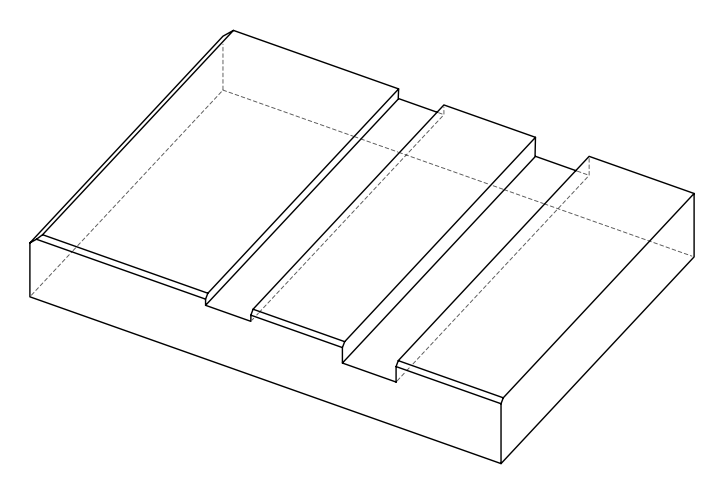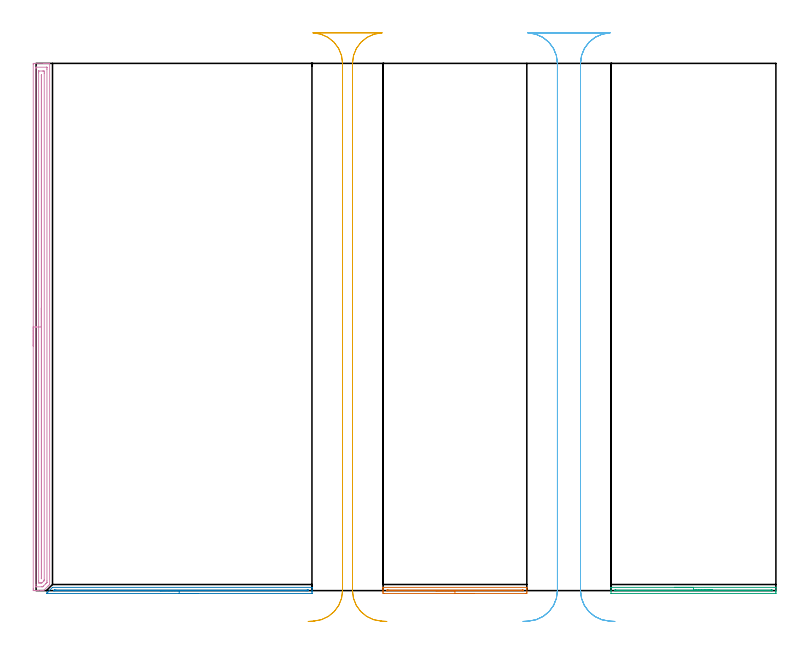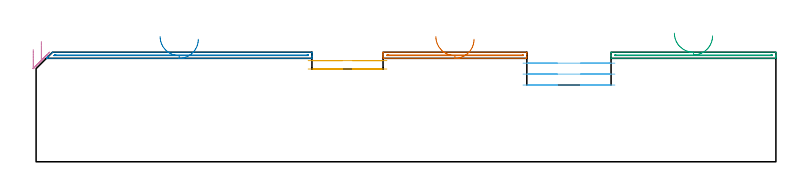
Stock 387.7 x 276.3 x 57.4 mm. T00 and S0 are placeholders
(PLAN: 6 operations, 1 tool changes, 21.2 min)
(1 AREA_MILL | FG_CHAMFER_SURFACE | UGT0205_001 | 1.35 min | 410 mm3)
(2 AREA_MILL_1 | FG_CHAMFER_SURFACE_1 | UGT0205_001 | 2.34 min | 735 mm3)
(3 AREA_MILL_2 | FG_CHAMFER_SURFACE_2 | UGT0205_001 | 1.52 min | 455 mm3)
(4 AREA_MILL_3 | FG_CHAMFER_SURFACE_3 | UGT0205_001 | 8.98 min | 10194 mm3)
(5 MILL_RECTANGULAR_SLOT | SLOT_RECTANGULAR | UGT0201_004 | Follow Part, ap 8, ae 75% | 2.8 min | 90476 mm3)
(6 MILL_RECTANGULAR_SLOT_1 | SLOT_RECTANGULAR_1 | UGT0201_004 | Follow Part, ap 8, ae 75% | 4.24 min | 209583 mm3)
(TOOL UGT0205_001 | Chamfer Mill 20 x 3 x 45 deg. | D20 FL50 Z2)
(TOOL UGT0201_004 | End Mill 32 mm | D32 FL53 Z6)
(OP 1 AREA_MILL)
G17 G21 G94 G90
T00 M6
G54
G17 G0 G90 X229.5 Y-1.5 S1061 M3
G43 Z67.4 H0
Z64.2
G94 G1 X229.462 Z63.328 F250.
X229.348 Z62.464
X229.159 Z61.612
X228.897 Z60.78
X228.563 Z59.974
X228.16 Z59.2
X227.692 Z58.464
X227.16 Z57.772
X226.571 Z57.129
X225.928 Z56.54
X225.236 Z56.008
X224.5 Z55.54
X223.726 Z55.137
X222.92 Z54.803
X222.088 Z54.541
X221.237 Z54.352
X220.372 Z54.238
X219.5 Z54.2
X182.42
X182.12 Y-1.498
X181.81 Y-1.493 Z54.202
X181.8 Y-1.205 Z54.489
Y-0.673 Z55.024
Y-0.335 Z55.361
Y0.198 Z55.894
Y0.535 Z56.23
Y1.21 Z56.91
Y1.471 Z57.171
X181.802 Y1.587 Z57.279
X181.81 Y1.697 Z57.388
X181.973 Y1.7 Z57.4
X257.027
X257.19 Y1.697 Z57.388
X257.198 Y1.587 Z57.279
X257.2 Y1.471 Z57.171
Y1.21 Z56.91
Y0.535 Z56.23
Y-0.673 Z55.024
X257.196 Y-1.205 Z54.489
X257.19 Y-1.493 Z54.202
X256.88 Y-1.498 Z54.2
X256.58 Y-1.5
X219.5
Y-0.086 Z55.614
X184.207 Y-0.085 Z55.615
X183.949 Y-0.084 Z55.616
X183.85 Y-0.08 Z55.62
X183.81 Y-0.077 Z55.623
X183.808 Y-0.055 Z55.645
X183.806 Y0.055 Z55.755
X183.822 Y0.279 Z55.979
X184.056 Y0.283 Z55.983
X184.207 Y0.284 Z55.984
X184.463 Y0.285 Z55.985
X184.845 Y0.286 Z55.986
X254.793 Y0.285 Z55.985
X255.051 Y0.283 Z55.983
X255.15 Y0.28 Z55.98
X255.19 Y0.277 Z55.977
X255.192 Y0.255 Z55.955
X255.198 Y0.14 Z55.84
X255.197 Y-0.007 Z55.693
X255.194 Y-0.057 Z55.643
X255.191 Y-0.074 Z55.626
X255.172 Y-0.079 Z55.621
X254.793 Y-0.083 Z55.617
X254.536 Y-0.085 Z55.615
X219.5 Y-0.086 Z55.614
X218.628 Z55.652
X217.764 Z55.766
X216.912 Z55.955
X216.08 Z56.217
X215.274 Z56.551
X214.5 Z56.954
X213.764 Z57.423
X213.072 Z57.954
X212.429 Z58.543
X211.84 Z59.186
X211.309 Z59.878
X210.84 Z60.614
X210.437 Z61.388
X210.103 Z62.194
X209.841 Z63.026
X209.652 Z63.878
X209.538 Z64.743
X209.5 Z65.614
G0 Z67.4
M5
M2
(OP 2 AREA_MILL_1)
G17 G21 G94 G90
T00 M6
G54
G17 G0 G90 X85. Y-1.5 S1061 M3
G43 Z67.4 H0
Z64.2
G94 G1 X84.962 Z63.328 F250.
X84.848 Z62.464
X84.659 Z61.612
X84.397 Z60.78
X84.063 Z59.974
X83.66 Z59.2
X83.191 Z58.464
X82.66 Z57.772
X82.071 Z57.129
X81.428 Z56.54
X80.736 Z56.008
X80. Z55.54
X79.226 Z55.137
X78.42 Z54.803
X77.588 Z54.541
X76.736 Z54.352
X75.872 Z54.238
X75. Z54.2
X5.692
X5.534 Y-1.499 Z54.201
X5.459 Y-1.496 Z54.203
X5.412 Y-1.491 Z54.205
X5.534 Y-1.365 Z54.333
X5.692 Y-1.205 Z54.49
X5.846 Y-1.053 Z54.645
X5.979 Y-0.92 Z54.778
X6.128 Y-0.77 Z54.925
X6.271 Y-0.628 Z55.07
X6.425 Y-0.474 Z55.223
X6.563 Y-0.335 Z55.361
X8.499 Y1.599 Z57.298
X8.583 Y1.681 Z57.378
X8.605 Y1.694 Z57.391
X8.651 Y1.7 Z57.4
X144.466
X144.59 Y1.697 Z57.389
X144.597 Y1.613 Z57.305
X144.6 Y1.523 Z57.221
Y0.881 Z56.58
Y0.189 Z55.888
Y-0.335 Z55.361
Y-0.597 Z55.1
Y-1.205 Z54.491
X144.599 Y-1.466 Z54.231
X144.597 Y-1.491 Z54.206
X144.315 Y-1.5 Z54.2
X75.
Y-0.086 Z55.614
X9.86
X9.542 Y-0.085 Z55.615
X9.283 Y-0.083 Z55.617
X9.28 Y-0.08 Z55.62
X9.278 Y-0.078 Z55.622
X9.292 Y-0.062 Z55.638
X9.542 Y0.19 Z55.89
X9.612 Y0.255 Z55.955
X9.638 Y0.276 Z55.976
X9.664 Y0.279 Z55.979
X9.8 Y0.283 Z55.983
X10.177 Y0.285 Z55.985
X10.432 Y0.286 Z55.986
X141.984 Y0.285 Z55.985
X142.239
X142.498 Y0.282 Z55.982
X142.569 Y0.279 Z55.979
X142.591 Y0.273 Z55.973
X142.593 Y0.261 Z55.961
X142.597 Y0.186 Z55.886
X142.59 Y-0.069 Z55.631
X142.239 Y-0.079 Z55.621
X141.982 Y-0.084 Z55.616
X141.729 Y-0.085 Z55.615
X141.349 Y-0.086 Z55.614
X75.
X74.128 Z55.652
X73.263 Z55.766
X72.412 Z55.955
X71.58 Z56.217
X70.774 Z56.551
X70. Z56.954
X69.264 Z57.423
X68.572 Z57.954
X67.929 Z58.543
X67.34 Z59.186
X66.808 Z59.878
X66.34 Z60.614
X65.937 Z61.388
X65.603 Z62.194
X65.341 Z63.026
X65.152 Z63.878
X65.038 Z64.743
X65. Z65.614
G0 Z67.4
M5
M2
(OP 3 AREA_MILL_2)
G17 G21 G94 G90
T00 M6
G54
G17 G0 G90 X334.5 Y1.7 S1061 M3
G43 Z67.4 H0
G94 G1 X334.538 Z66.528 F250.
X334.652 Z65.663
X334.841 Z64.812
X335.103 Z63.98
X335.437 Z63.174
X335.84 Z62.4
X336.308 Z61.664
X336.84 Z60.972
X337.429 Z60.329
X338.072 Z59.739
X338.764 Z59.208
X339.5 Z58.74
X340.274 Z58.337
X341.08 Z58.003
X341.912 Z57.741
X342.764 Z57.552
X343.628 Z57.438
X344.5 Z57.4
X387.594
X387.69 Y1.697 Z57.389
X387.698 Y1.631 Z57.323
X387.7 Y1.559 Z57.257
Y0.081 Z55.78
Y-0.335 Z55.361
Y-0.543 Z55.154
Y-1.205 Z54.492
Y-1.413 Z54.284
X387.697 Y-1.492 Z54.206
X387.594 Y-1.497 Z54.203
X387.443 Y-1.5 Z54.2
X301.556
X301.406 Y-1.497 Z54.203
X301.303 Y-1.492 Z54.206
X301.3 Y-1.413 Z54.284
Y-0.335 Z55.361
Y0.081 Z55.78
Y1.559 Z57.257
X301.302 Y1.631 Z57.323
X301.31 Y1.697 Z57.389
X301.406 Y1.7 Z57.4
X344.5
Y0.286 Z55.986
X385.118 Y0.285 Z55.985
X385.372 Y0.284 Z55.984
X385.631 Y0.281 Z55.981
X385.677 Y0.279 Z55.979
X385.69 Y0.265 Z55.965
X385.696 Y0.218 Z55.918
X385.692 Y-0.06 Z55.64
X385.69 Y-0.077 Z55.623
X385.656 Y-0.079 Z55.621
X385.562 Y-0.083 Z55.617
X385.372 Y-0.085 Z55.615
X304.007 Y-0.086 Z55.614
X303.628 Y-0.084 Z55.616
X303.369 Y-0.082 Z55.619
X303.323 Y-0.079 Z55.621
X303.31 Y-0.065 Z55.635
X303.304 Y-0.018 Z55.682
X303.309 Y0.089 Z55.789
X303.322 Y0.279 Z55.979
X303.377 Y0.281 Z55.981
X303.504 Y0.284 Z55.984
X303.628 Y0.285 Z55.985
X303.882 Y0.286 Z55.986
X344.5
X345.372 Z56.024
X346.236 Z56.138
X347.088 Z56.326
X347.92 Z56.589
X348.726 Z56.923
X349.5 Z57.325
X350.236 Z57.794
X350.928 Z58.325
X351.571 Z58.915
X352.16 Z59.558
X352.692 Z60.25
X353.16 Z60.986
X353.563 Z61.759
X353.897 Z62.565
X354.159 Z63.397
X354.348 Z64.249
X354.462 Z65.114
X354.5 Z65.986
G0 Z67.4
M5
M2
(OP 4 AREA_MILL_3)
G17 G21 G94 G90
T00 M6
G54
G17 G0 G90 X-1.5 Y128.15 S1061 M3
G43 Z67.4 H0
Z58.8
G94 G1 Y128.188 Z57.928 F250.
Y128.302 Z57.064
Y128.491 Z56.212
Y128.753 Z55.38
Y129.087 Z54.574
Y129.49 Z53.8
Y129.959 Z53.064
Y130.49 Z52.372
Y131.079 Z51.729
Y131.722 Z51.14
Y132.414 Z50.608
Y133.15 Z50.14
Y133.924 Z49.737
Y134.73 Z49.403
Y135.562 Z49.141
Y136.414 Z48.952
Y137.278 Z48.838
Y138.15 Z48.8
Y275.686
X-1.498 Y276.053 Z48.801
X-1.493 Y276.29 Z48.805
X-1.138 Y276.3 Z49.159
X4.113 Z54.407
X4.659 Z54.956
X4.988 Z55.284
X5.534 Z55.83
X5.863 Z56.157
X6.52 Z56.82
X6.828 Z57.127
X6.965 Y276.298 Z57.258
X7.098 Y276.29 Z57.388
X7.1 Y276.132 Z57.4
Y3.294
X7.096 Y3.206 Z57.389
X7.047 Y3.145 Z57.343
X6.747 Y2.847 Z57.047
X6.291 Y2.391 Z56.591
X4.113 Y0.212 Z54.412
X4.022 Y0.121 Z54.321
X3.9 Y0.01 Z54.195
X3.784 Y0. Z54.083
X3.02 Z53.32
X2.362 Z52.658
X1.159 Z51.455
X0.612 Z50.907
X0.01 Z50.306
X-1.138 Y0.001 Z49.158
X-1.492 Y0.01 Z48.804
X-1.497 Y0.248 Z48.801
X-1.5 Y0.614 Z48.8
Y0.984
Y138.15
X-0.086 Z50.214
X-0.085 Y273.718 Z50.215
X-0.084 Y273.899 Z50.216
X-0.08 Y274.255 Z50.22
X-0.079 Y274.29 Z50.221
X-0.015 Y274.294 Z50.285
X0.089 Y274.298 Z50.389
X0.22 Y274.3 Z50.52
X5.471 Y274.299 Z55.771
X5.63 Y274.294 Z55.93
X5.659 Y274.29 Z55.959
X5.679 Y274.283 Z55.979
X5.68 Y274.248 Z55.98
X5.684 Y274.082 Z55.984
X5.685 Y273.899 Z55.985
X5.686 Y273.187 Z55.986
X5.685 Y5.08 Z55.985
X5.683 Y4.371 Z55.983
X5.679 Y4.278 Z55.979
X5.676 Y4.238 Z55.976
X5.631 Y4.187 Z55.931
X5.308 Y3.859 Z55.608
X4.988 Y3.537 Z55.288
X3.849 Y2.401 Z54.149
X3.535 Y2.097 Z53.835
X3.432 Y2.01 Z53.732
X3.238 Y2.007 Z53.538
X2.754 Y2.001 Z53.054
X0.129 Z50.429
X-0.03 Y2.006 Z50.27
X-0.059 Y2.01 Z50.241
X-0.079 Y2.017 Z50.221
X-0.08 Y2.052 Z50.22
X-0.084 Y2.218 Z50.216
X-0.085 Y2.401 Z50.215
X-0.086 Y3.113 Z50.214
Y138.15
X1.328 Z51.628
X1.329 Y271.382 Z51.629
X1.331 Y272.113 Z51.631
X1.333 Y272.271 Z51.633
X1.335 Y272.289 Z51.635
X1.351 Y272.293 Z51.651
X1.396 Y272.297 Z51.696
X1.487 Y272.299 Z51.787
X3.238 Y272.3 Z53.538
X3.933 Y272.296 Z54.233
X4.113 Y272.29 Z54.413
X4.265 Y272.267 Z54.565
X4.268 Y272.113 Z54.568
X4.27 Y271.953 Z54.57
X4.271 Y271.22 Z54.571
X4.272 Y271.058 Z54.572
X4.271 Y5.811 Z54.571
X4.269 Y5.649 Z54.569
X4.264 Y5.325 Z54.564
X4.258 Y5.269 Z54.558
X4.243 Y5.25 Z54.543
X4.205 Y5.208 Z54.505
X4.113 Y5.112 Z54.413
X4.097 Y5.096 Z54.397
X3.187 Y4.187 Z53.487
X3.018 Y4.029 Z53.318
X2.728 Y4.01 Z53.028
X2.543 Y4.002 Z52.843
X2.362 Y4.001 Z52.662
X1.667 Y4.004 Z51.967
X1.487 Y4.01 Z51.787
X1.335 Y4.034 Z51.635
X1.332 Y4.187 Z51.632
X1.33 Y4.347 Z51.63
X1.329 Y5.08 Z51.629
Y5.242
X1.328 Y138.15 Z51.628
X2.743 Z53.043
Y269.939
X2.744 Y269.998 Z53.044
X2.747 Y270.115 Z53.047
X2.755 Y270.29 Z53.055
X2.8 Y270.292 Z53.1
X2.845 Y270.29 Z53.145
X2.853 Y270.114 Z53.153
X2.856 Y269.998 Z53.156
X2.857 Y269.939 Z53.157
Y6.749
X2.852 Y6.366 Z53.152
X2.849 Y6.31 Z53.149
X2.797 Y6.256 Z53.097
X2.751 Y6.212 Z53.051
X2.746 Y6.303 Z53.046
X2.744 Y6.361 Z53.044
X2.743 Y6.478 Z53.043
Y6.866
Y138.15
Y139.022 Z53.081
Y139.887 Z53.195
Y140.738 Z53.383
Y141.57 Z53.646
Y142.376 Z53.98
Y143.15 Z54.382
Y143.886 Z54.851
Y144.578 Z55.382
Y145.221 Z55.972
Y145.81 Z56.615
Y146.342 Z57.307
Y146.81 Z58.043
Y147.213 Z58.816
Y147.547 Z59.622
Y147.809 Z60.454
Y147.998 Z61.306
Y148.112 Z62.171
Y148.15 Z63.043
G0 Z67.4
M5
M2
(OP 5 MILL_RECTANGULAR_SLOT)
G17 G21 G94 G90
T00 M6
G54
G17 G0 G90 X183.815 Y-16.154 S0 M3
G43 Z67.4 H0
Z53.
G94 G1 X180.821 Y-15.97 F250.
G2 X165.8 Y0. R16. F500.
G1 Y276.3
G2 X181.234 Y292.29 R16.
G1 X145.166
G2 X160.6 Y276.3 R16.
G1 Y0.
G2 X145.579 Y-15.97 R16.
G1 X142.585 Y-16.154 F250.
G0 X183.815 Z48.6
G1 X180.821 Y-15.97
G2 X165.8 Y0. R16. F500.
G1 Y276.3
G2 X181.234 Y292.29 R16.
G1 Y292.3
X145.166
Y292.29
G2 X160.6 Y276.3 R16.
G1 Y0.
G2 X145.579 Y-15.97 R16.
G1 X142.585 Y-16.154 F250.
G0 Z67.4
M5
M2
(OP 6 MILL_RECTANGULAR_SLOT_1)
G17 G21 G94 G90
T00 M6
G54
G17 G0 G90 X303.315 Y-16.154 S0 M3
G43 Z67.4 H0
Z51.667
G94 G1 X300.321 Y-15.97 F250.
G2 X285.3 Y0. R16. F500.
G1 Y276.3
G2 X300.734 Y292.29 R16.
G1 X257.766
G2 X273.2 Y276.3 R16.
G1 Y0.
G2 X258.179 Y-15.97 R16.
G1 X255.185 Y-16.154 F250.
G0 X303.315 Z45.933
G1 X300.321 Y-15.97
G2 X285.3 Y0. R16. F500.
G1 Y276.3
G2 X300.734 Y292.29 R16.
G1 X257.766
G2 X273.2 Y276.3 R16.
G1 Y0.
G2 X258.179 Y-15.97 R16.
G1 X255.185 Y-16.154 F250.
G0 X303.315 Z40.2
G1 X300.321 Y-15.97
G2 X285.3 Y0. R16. F500.
G1 Y276.3
G2 X300.734 Y292.29 R16.
G1 X257.766
G2 X273.2 Y276.3 R16.
G1 Y0.
G2 X258.179 Y-15.97 R16.
G1 X255.185 Y-16.154 F250.
G0 Z67.4
M5
M2
